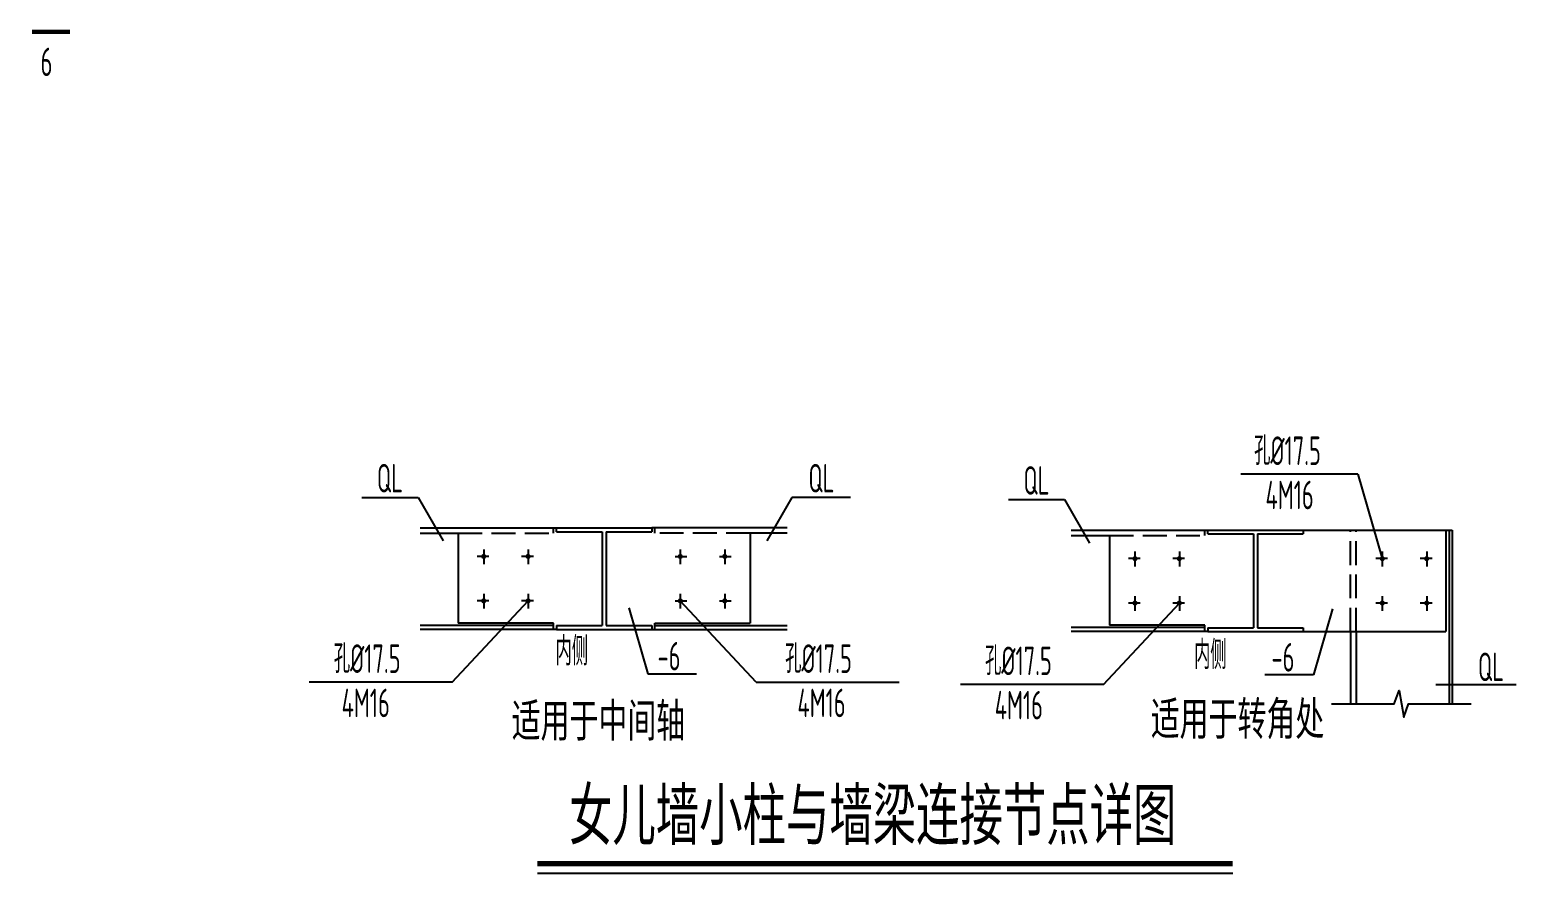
# Model space of a CAD drawing. Extents: x 9752569 to 9923256, y 1590558 to 2510207.
# Drawn here: x 9867564 to 9883189, y 1607358 to 1616220 of the extents above; entities that cross this region are included whole.
import ezdxf

# ---------------------------------------------------------------- set-up
doc = ezdxf.new("R2010")
doc.units = 0
doc.header["$LTSCALE"] = 1000
doc.header["$MEASUREMENT"] = 0
doc.linetypes.add('CONTINOUS', pattern=[0])
doc.linetypes.add('DASH', pattern=[0.35, 0.25, -0.1])
for name, color, linetype in [('10', 7, 'CONTINUOUS'), ('AXIS', 3, 'CONTINUOUS'), ('BOARD1', 2, 'CONTINOUS'), ('PUB_DIM', 3, 'CONTINUOUS'), ('PUB_TEXT', 7, 'CONTINUOUS'), ('一般文字', 6, 'CONTINUOUS'), ('水平支撑', 4, 'CONTINUOUS'), ('螺栓孔标注', 6, 'CONTINUOUS')]:
    doc.layers.add(name, color=color, linetype=linetype)
doc.styles.add('_HZTXT', font='atssdeng.shx', dxfattribs={"width": 0.8, "bigfont": 'atssdchn.shx'})
doc.styles.add('TSSD_REIN', font='atssdeng.shx', dxfattribs={"width": 0.7, "bigfont": 'atssdchn.shx'})

msp = doc.modelspace()

# ---------------------------------------------------------------- linework, layer by layer
at = {"layer": '10', "const_width": 45}
msp.add_lwpolyline([(9867986.7, 1616197.3), (9867586.7, 1616197.3)], dxfattribs=at)
at = {"layer": 'AXIS'}
for p, q in [((9871666.4, 1610986.4, 4.6), (9873102.6, 1610986.4, 4.6)), ((9875524.2, 1610986.4, 4.6), (9874102.6, 1610986.4, 4.6)), ((9878512, 1610963.2, -146662.1), (9879948.1, 1610963.2, -146662.1)), ((9880948.1, 1610963.2, -146662.1), (9882448.1, 1610963.2, -146662.1)), ((9882448.1, 1610963.2, -146662.1), (9882448.1, 1609896.5, -146662.1)), ((9882448.1, 1610963.2, -146662.1), (9882514.8, 1610963.2, -146662.1)), ((9882482.8, 1610963.2, -146662.1), (9882482.8, 1609138.1, -146662.1)), ((9882514.8, 1610963.2, -146662.1), (9882514.8, 1609138.1, -146662.1)), ((9871666.4, 1610930.7, 4.6), (9872069.3, 1610930.7, 4.6)), ((9872069.3, 1610930.7, 4.6), (9872069.3, 1609986.4, 4.6)), ((9875135.9, 1610930.7, 4.6), (9875135.9, 1609986.4, 4.6)), ((9875524.2, 1610930.7, 4.6), (9875135.9, 1610930.7, 4.6)), ((9878512, 1610907.4, -146662.1), (9878914.8, 1610907.4, -146662.1)), ((9878914.8, 1610907.4, -146662.1), (9878914.8, 1609963.2, -146662.1)), ((9873069.3, 1609962.4, 4.6), (9871666.4, 1609962.4, 4.6)), ((9873102.6, 1609919.7, 4.6), (9871666.4, 1609919.7, 4.6)), ((9873069.3, 1609986.4, 4.6), (9872069.3, 1609986.4, 4.6)), ((9874102.6, 1609919.7, 4.6), (9875524.2, 1609919.7, 4.6)), ((9874135.9, 1609986.4, 4.6), (9875135.9, 1609986.4, 4.6)), ((9874135.9, 1609962.4, 4.6), (9875524.2, 1609962.4, 4.6)), ((9879914.8, 1609939.2, -146662.1), (9878512, 1609939.2, -146662.1)), ((9879948.1, 1609896.5, -146662.1), (9878512, 1609896.5, -146662.1)), ((9879914.8, 1609963.2, -146662.1), (9878914.8, 1609963.2, -146662.1)), ((9880948.1, 1609896.5, -146662.1), (9882448.1, 1609896.5, -146662.1)), ((9881448.1, 1609896.5, -146662.1), (9881448.1, 1609138.1, -146662.1)), ((9881505.3, 1609896.5, -146662.1), (9881505.3, 1609138.1, -146662.1))]:
    msp.add_line(p, q, dxfattribs=at)
at = {"layer": 'AXIS', "linetype": 'DASH'}
for p, q in [((9873069.3, 1610930.7, 4.6), (9873069.3, 1610986.4, 4.6)), ((9874135.9, 1610930.7, 4.6), (9874135.9, 1610986.4, 4.6)), ((9879914.8, 1610907.4, -146662.1), (9879914.8, 1610963.2, -146662.1)), ((9881448.1, 1609896.5, -146662.1), (9881448.1, 1610963.2, -146662.1)), ((9881505.3, 1609896.5, -146662.1), (9881505.3, 1610963.2, -146662.1)), ((9872069.3, 1610930.7, 4.6), (9873069.3, 1610930.7, 4.6)), ((9875135.9, 1610930.7, 4.6), (9874135.9, 1610930.7, 4.6)), ((9878914.8, 1610907.4, -146662.1), (9879914.8, 1610907.4, -146662.1)), ((9873069.3, 1609919.7, 4.6), (9873069.3, 1609986.4, 4.6)), ((9874135.9, 1609919.7, 4.6), (9874135.9, 1609986.4, 4.6)), ((9879914.8, 1609896.5, -146662.1), (9879914.8, 1609963.2, -146662.1))]:
    msp.add_line(p, q, dxfattribs=at)
at = {"layer": 'BOARD1'}
msp.add_line((9872900.9, 1607358.2), (9880208.6, 1607358.2), dxfattribs=at)
at = {"layer": 'PUB_DIM', "elevation": 4.6}
msp.add_lwpolyline([(9881248.1, 1609138.1), (9881906.5, 1609138.1), (9881957.4, 1609278.1), (9882006.8, 1608998.1), (9882056.5, 1609138.1), (9882714.8, 1609138.1)], dxfattribs=at)
at = {"layer": '一般文字', "color": 2, "const_width": 54}
msp.add_lwpolyline([(9872900.9, 1607458.3), (9880208.6, 1607458.3)], dxfattribs=at)
at = {"layer": '水平支撑'}
for p, q in [((9873102.6, 1610946.4, 4.6), (9873102.6, 1610986.4, 4.6)), ((9873102.6, 1610986.4, 4.6), (9874102.6, 1610986.4, 4.6)), ((9874102.6, 1610986.4, 4.6), (9874102.6, 1610946.4, 4.6)), ((9879948.1, 1610963.2, -146662.1), (9880948.1, 1610963.2, -146662.1)), ((9879948.1, 1610923.2, -146662.1), (9879948.1, 1610963.2, -146662.1)), ((9880948.1, 1610963.2, -146662.1), (9880948.1, 1610923.2, -146662.1)), ((9873102.6, 1610946.4, 4.6), (9873582.6, 1610946.4, 4.6)), ((9873582.6, 1610946.4, 4.6), (9873582.6, 1609959.7, 4.6)), ((9873622.6, 1610946.4, 4.6), (9873622.6, 1609959.7, 4.6)), ((9873622.6, 1610946.4, 4.6), (9874102.6, 1610946.4, 4.6)), ((9879948.1, 1610923.2, -146662.1), (9880428.1, 1610923.2, -146662.1)), ((9880428.1, 1610923.2, -146662.1), (9880428.1, 1609936.5, -146662.1)), ((9880468.1, 1610923.2, -146662.1), (9880948.1, 1610923.2, -146662.1)), ((9880468.1, 1610923.2, -146662.1), (9880468.1, 1609936.5, -146662.1)), ((9872391.4, 1610686.4, 4.6), (9872266.5, 1610686.4, 4.6)), ((9872335.9, 1610760.1, 4.6), (9872335.9, 1610605.6, 4.6)), ((9872858.1, 1610686.4, 4.6), (9872733.2, 1610686.4, 4.6)), ((9872802.6, 1610760.1, 4.6), (9872802.6, 1610605.6, 4.6)), ((9874347.1, 1610686.4, 4.6), (9874472, 1610686.4, 4.6)), ((9874402.6, 1610760.1, 4.6), (9874402.6, 1610605.6, 4.6)), ((9874813.7, 1610686.4, 4.6), (9874938.7, 1610686.4, 4.6)), ((9874869.3, 1610760.1, 4.6), (9874869.3, 1610605.6, 4.6)), ((9879237, 1610663.2, -146662.1), (9879112.1, 1610663.2, -146662.1)), ((9879181.5, 1610736.8, -146662.1), (9879181.5, 1610582.3, -146662.1)), ((9879703.7, 1610663.2, -146662.1), (9879578.7, 1610663.2, -146662.1)), ((9879648.1, 1610736.8, -146662.1), (9879648.1, 1610582.3, -146662.1)), ((9881837, 1610663.2, -146662.1), (9881712.1, 1610663.2, -146662.1)), ((9881781.5, 1610736.8, -146662.1), (9881781.5, 1610582.3, -146662.1)), ((9882303.7, 1610663.2, -146662.1), (9882178.7, 1610663.2, -146662.1)), ((9882248.1, 1610736.8, -146662.1), (9882248.1, 1610582.3, -146662.1)), ((9872391.4, 1610219.7, 4.6), (9872266.5, 1610219.7, 4.6)), ((9872335.9, 1610293.4, 4.6), (9872335.9, 1610138.9, 4.6)), ((9872858.1, 1610219.7, 4.6), (9872733.2, 1610219.7, 4.6)), ((9872802.6, 1610293.4, 4.6), (9872802.6, 1610138.9, 4.6)), ((9874347.1, 1610219.7, 4.6), (9874472, 1610219.7, 4.6)), ((9874402.6, 1610293.4, 4.6), (9874402.6, 1610138.9, 4.6)), ((9874813.7, 1610219.7, 4.6), (9874938.7, 1610219.7, 4.6)), ((9874869.3, 1610293.4, 4.6), (9874869.3, 1610138.9, 4.6)), ((9879237, 1610196.5, -146662.1), (9879112.1, 1610196.5, -146662.1)), ((9879181.5, 1610270.2, -146662.1), (9879181.5, 1610115.7, -146662.1)), ((9879703.7, 1610196.5, -146662.1), (9879578.7, 1610196.5, -146662.1)), ((9879648.1, 1610270.2, -146662.1), (9879648.1, 1610115.7, -146662.1)), ((9881837, 1610196.5, -146662.1), (9881712.1, 1610196.5, -146662.1)), ((9881781.5, 1610270.2, -146662.1), (9881781.5, 1610115.7, -146662.1)), ((9882303.7, 1610196.5, -146662.1), (9882178.7, 1610196.5, -146662.1)), ((9882248.1, 1610270.2, -146662.1), (9882248.1, 1610115.7, -146662.1)), ((9873102.6, 1609959.7, 4.6), (9873582.6, 1609959.7, 4.6)), ((9873102.6, 1609959.7, 4.6), (9873102.6, 1609919.7, 4.6)), ((9873102.6, 1609919.7, 4.6), (9874102.6, 1609919.7, 4.6)), ((9873622.6, 1609959.7, 4.6), (9874102.6, 1609959.7, 4.6)), ((9874102.6, 1609959.7, 4.6), (9874102.6, 1609919.7, 4.6)), ((9879948.1, 1609936.5, -146662.1), (9879948.1, 1609896.5, -146662.1)), ((9879948.1, 1609936.5, -146662.1), (9880428.1, 1609936.5, -146662.1)), ((9879948.1, 1609896.5, -146662.1), (9880948.1, 1609896.5, -146662.1)), ((9880468.1, 1609936.5, -146662.1), (9880948.1, 1609936.5, -146662.1)), ((9880948.1, 1609936.5, -146662.1), (9880948.1, 1609896.5, -146662.1))]:
    msp.add_line(p, q, dxfattribs=at)
at = {"layer": '水平支撑', "const_width": 26.5}
for points, elevation in [([(9872335.9, 1610699.8, -1), (9872335.9, 1610673, -1)], 4.6), ([(9872802.6, 1610699.8, -1), (9872802.6, 1610673, -1)], 4.6), ([(9874402.6, 1610699.8, 1), (9874402.6, 1610673, 1)], 4.6), ([(9874869.3, 1610699.8, 1), (9874869.3, 1610673, 1)], 4.6), ([(9879181.5, 1610676.6, -1), (9879181.5, 1610649.7, -1)], -146662.1), ([(9879648.1, 1610676.6, -1), (9879648.1, 1610649.7, -1)], -146662.1), ([(9881781.5, 1610676.6, -1), (9881781.5, 1610649.7, -1)], -146662.1), ([(9882248.1, 1610676.6, -1), (9882248.1, 1610649.7, -1)], -146662.1), ([(9872335.9, 1610233.1, -1), (9872335.9, 1610206.3, -1)], 4.6), ([(9872802.6, 1610233.1, -1), (9872802.6, 1610206.3, -1)], 4.6), ([(9874402.6, 1610233.1, 1), (9874402.6, 1610206.3, 1)], 4.6), ([(9874869.3, 1610233.1, 1), (9874869.3, 1610206.3, 1)], 4.6), ([(9879181.5, 1610209.9, -1), (9879181.5, 1610183.1, -1)], -146662.1), ([(9879648.1, 1610209.9, -1), (9879648.1, 1610183.1, -1)], -146662.1), ([(9881781.5, 1610209.9, -1), (9881781.5, 1610183.1, -1)], -146662.1), ([(9882248.1, 1610209.9, -1), (9882248.1, 1610183.1, -1)], -146662.1)]:
    msp.add_lwpolyline(points, format="xyb", close=True, dxfattribs=dict(at, elevation=elevation))
at = {"layer": '螺栓孔标注', "color": 0}
for p, q in [((9881524.1, 1611549.7, -146662.1), (9880294.9, 1611549.7, -146662.1)), ((9881524.1, 1611549.7, -146662.1), (9881781.5, 1610663.2, -146662.1)), ((9871054.4, 1611307, 4.6), (9871646.3, 1611307, 4.6)), ((9871646.3, 1611307, 4.6), (9871908.8, 1610850.8, 4.6)), ((9875574, 1611307, 4.6), (9875311.5, 1610850.8, 4.6)), ((9876189.9, 1611307, 4.6), (9875574, 1611307, 4.6)), ((9877850.5, 1611283.7, -146662.1), (9878442.4, 1611283.7, -146662.1)), ((9878442.4, 1611283.7, -146662.1), (9878704.9, 1610827.5, -146662.1)), ((9872003.6, 1609365.2, 4.6), (9872802.6, 1610218.4, 4.6)), ((9875201.6, 1609365.2, 4.6), (9874402.6, 1610219.7, 4.6)), ((9878849.1, 1609342, -146662.1), (9879648.1, 1610195.1, -146662.1)), ((9873860.4, 1610148.3, 4.6), (9874059.5, 1609454.1, 4.6)), ((9881258.8, 1610136.2, 4.6), (9881059.8, 1609442, 4.6)), ((9874059.5, 1609454.1, 4.6), (9874572.9, 1609454.1, 4.6)), ((9881059.8, 1609442, 4.6), (9880546.3, 1609442, 4.6)), ((9872003.6, 1609365.2, 4.6), (9870501.9, 1609365.2, 4.6)), ((9875201.6, 1609365.2, 4.6), (9876703.3, 1609365.2, 4.6)), ((9878849.1, 1609342, -146662.1), (9877347.5, 1609342, -146662.1)), ((9883189.5, 1609337.2, -146662.1), (9882345.4, 1609337.2, -146662.1))]:
    msp.add_line(p, q, dxfattribs=at)

# ---------------------------------------------------------------- texts
at = {"layer": '10', "style": 'TSSD_REIN', "width": 0.6}
msp.add_text('6', height=300, dxfattribs=at).set_placement((9867678.7, 1615732.8))
at = {"layer": 'PUB_TEXT', "style": 'TSSD_REIN', "width": 0.8}
for s, p in [('适用于中间轴', (9872629.6, 1608750, 4.6)), ('适用于转角处', (9879347.2, 1608769, -146662.1))]:
    msp.add_text(s, height=400, dxfattribs=at).set_placement(p)
at = {"layer": '一般文字', "color": 7, "style": 'TSSD_REIN', "width": 0.8}
msp.add_text('女儿墙小柱与墙梁连接节点详图', height=600, dxfattribs=at).set_placement((9873233, 1607654.7))
at = {"layer": '螺栓孔标注', "color": 0, "style": '_HZTXT', "width": 0.6}
for s, p in [('孔%%C17.5', (9880434.4, 1611647, -146662.1)), ('QL', (9871213.2, 1611358.6, 4.6)), ('QL', (9875748.8, 1611358.6, 4.6)), ('QL', (9878009.2, 1611335.3, -146662.1)), ('4M16', (9880553.6, 1611182.1, -146662.1)), ('内侧', (9873091.2, 1609541.5, 4.6)), ('孔%%C17.5', (9870760.8, 1609462.5, 4.6)), ('-6', (9874163.3, 1609489, 4.6)), ('孔%%C17.5', (9875504.8, 1609462.5, 4.6)), ('孔%%C17.5', (9877606.3, 1609439.3, -146662.1)), ('内侧', (9879802.7, 1609503, -146662.1)), ('-6', (9880616.7, 1609476.9, 4.6)), ('QL', (9882787, 1609376.5, -146662.1)), ('4M16', (9870842.3, 1608997.7, 4.6)), ('4M16', (9875633.7, 1608997.7, 4.6)), ('4M16', (9877707.4, 1608974.4, -146662.1))]:
    msp.add_text(s, height=300, dxfattribs=at).set_placement(p)

doc.saveas('drawing.dxf')
